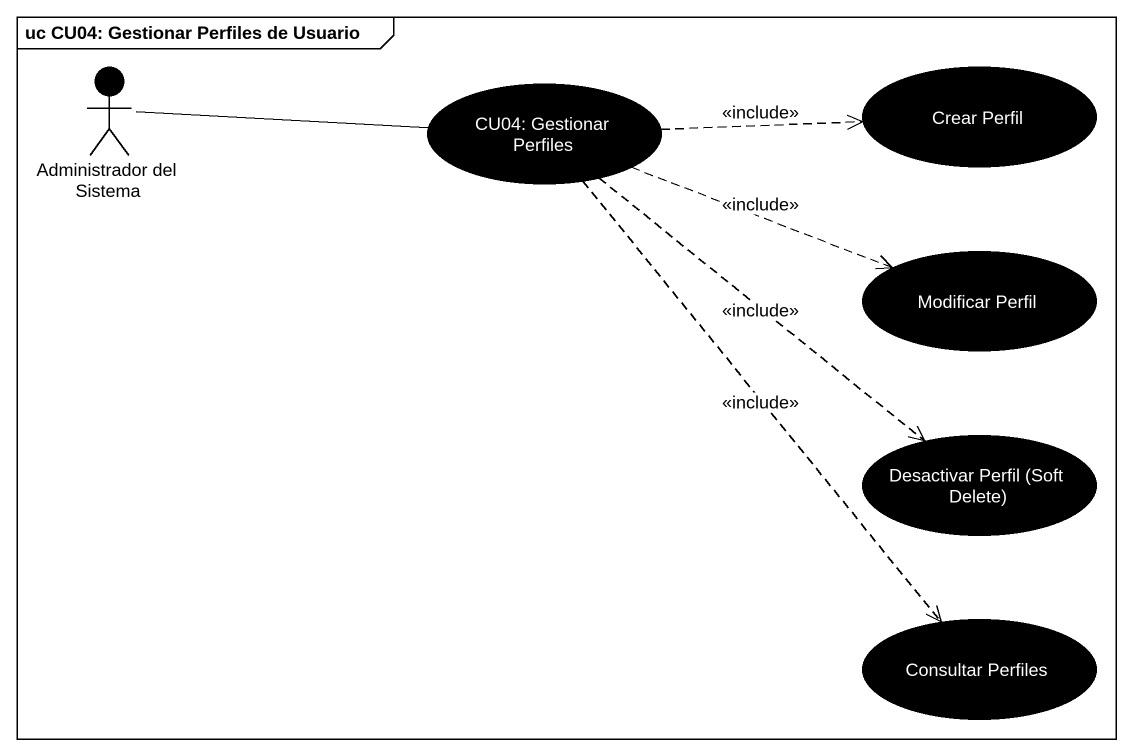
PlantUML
@startuml
mainframe uc CU04: Gestionar Perfiles de Usuario
actor "Administrador del Sistema" as Administrador_del_Sistema #000000
usecase "CU04: Gestionar Perfiles" as CU04_Gestionar_Perfiles #000000
usecase "Crear Perfil" as Crear_Perfil #000000
usecase "Modificar Perfil" as Modificar_Perfil #000000
usecase "Desactivar Perfil (Soft Delete)" as Desactivar_Perfil_Soft #000000
usecase "Consultar Perfiles" as Consultar_Perfiles #000000
Administrador_del_Sistema -right- CU04_Gestionar_Perfiles
CU04_Gestionar_Perfiles .right.> Crear_Perfil : <<include>>
CU04_Gestionar_Perfiles .right.> Modificar_Perfil : <<include>>
CU04_Gestionar_Perfiles ..> Desactivar_Perfil_Soft : <<include>>
CU04_Gestionar_Perfiles ..> Consultar_Perfiles : <<include>>
@enduml
